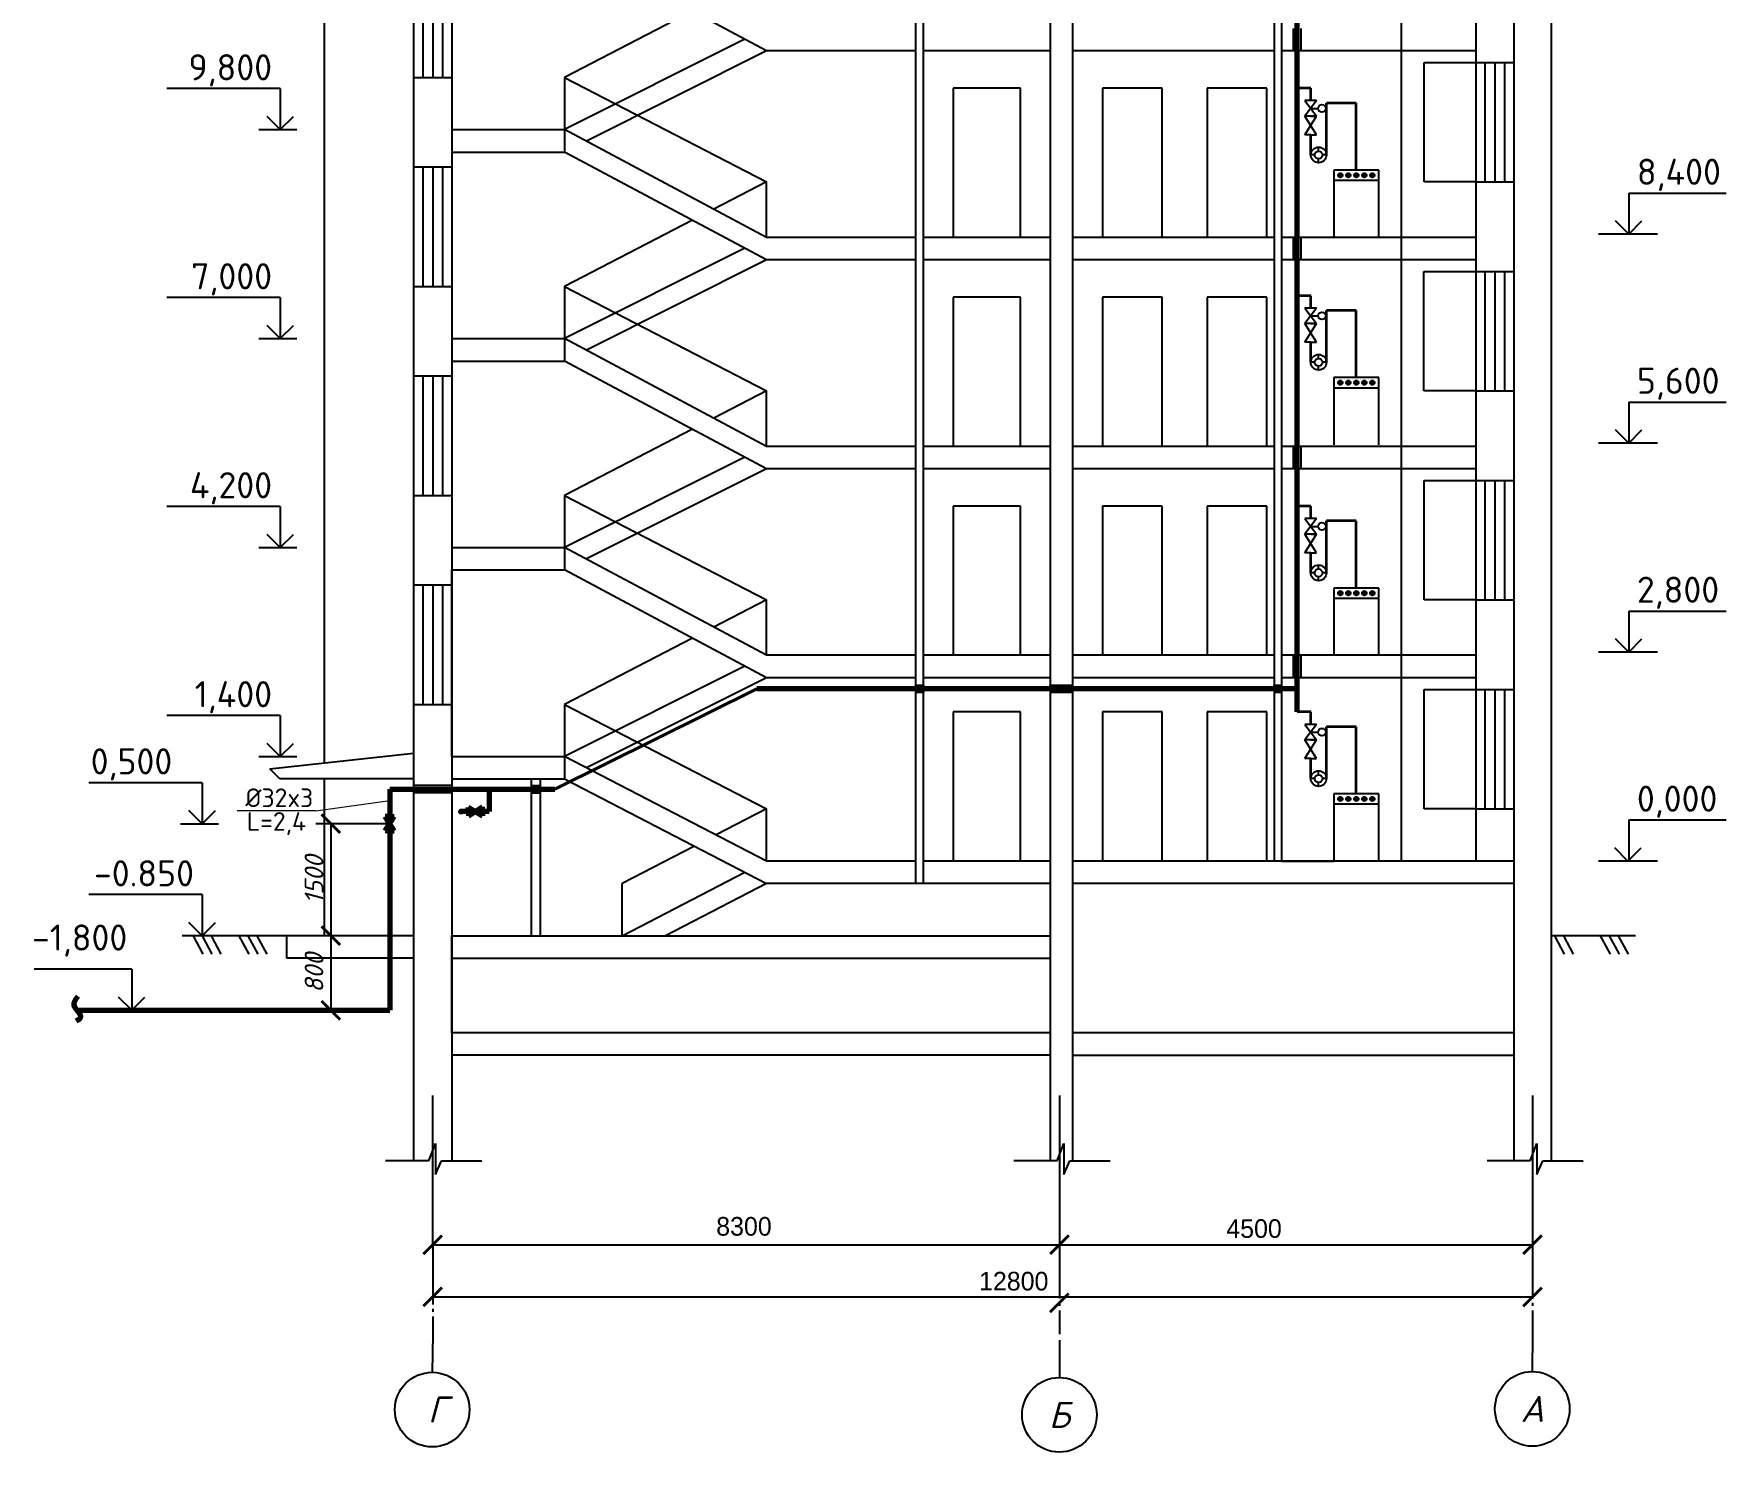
# Model space of a CAD drawing. Header units: millimetres. Extents: x -710977 to 10671, y -929782 to 89628.
# Drawn here: x 1913.6 to 2140.4, y 4417.1 to 4607.2 of the extents above; entities that cross this region are included whole.
import ezdxf
from ezdxf.enums import TextEntityAlignment as Align

# ---------------------------------------------------------------- set-up
doc = ezdxf.new("R2010")
doc.units = ezdxf.units.MM
doc.header["$LTSCALE"] = 0.4
doc.linetypes.add('ГОСТ 2.303 5', pattern=[24, 20, -1.5, 1, -1.5])
for name, color, linetype, lineweight in [('A-WALL', 113, 'Continuous', 9), ('I-WALL', 2, 'Continuous', 9), ('оборудование', 255, 'Continuous', 60), ('среднегодовой', 255, 'Continuous', 25)]:
    doc.layers.add(name, color=color, linetype=linetype, lineweight=lineweight)
for name, color, linetype in [('VPORTS', 7, 'Continuous'), ('аксонометрия', 84, 'Continuous'), ('оси', 255, 'Continuous')]:
    doc.layers.add(name, color=color, linetype=linetype)
doc.styles.add('Zhenka', font='isocpeur.ttf', dxfattribs={"height": 400})
doc.styles.add('ГОСТ 2.304', font='isocpeui.ttf')
doc.styles.add('размерный', font='isocpeui.ttf')
doc.dimstyles.new('размерный', dxfattribs={"dimtxt": 5, "dimasz": 2.5, "dimexe": 2, "dimexo": 0, "dimgap": 1, "dimtad": 1, "dimtxsty": 'размерный', "dimblk": 'ARCHTICK', "dimcen": 2.5, "dimadec": 0, "dimazin": 0, "dimtfac": 1, "dimtmove": 0, "dimatfit": 2, "dimfxl": 1.25, "dimarcsym": 0})

# ---------------------------------------------------------------- blocks, each defined once
blk = doc.blocks.new('_ArchTick')
at = {"color": 0, "linetype": 'ByBlock', "const_width": 0.150000081}
blk.add_lwpolyline([(-0.5000002699998731, -0.5000002699998731), (0.5000002699998731, 0.5000002699998731)], dxfattribs=at)
blk = doc.blocks.new('*D21')
at = {"layer": 'Defpoints', "color": 0, "transparency": 16777216}
for p in [(1961.301145084159, 4486.337535314662), (1953.401815528668, 4476.337535314662), (1961.299952037057, 4476.337535314662)]:
    blk.add_point(p, dxfattribs=at)
at = {"layer": 'среднегодовой', "color": 0, "lineweight": -2, "transparency": 16777216}
for p, q in [((1961.301145084159, 4486.337535314662), (1951.401815528668, 4486.337535314662)), ((1953.401815528668, 4486.337535314662), (1953.401815528668, 4476.337535314662)), ((1961.299952037057, 4476.337535314662), (1951.401815528668, 4476.337535314662))]:
    blk.add_line(p, q, dxfattribs=at)
at = {"layer": 'среднегодовой', "color": 0, "lineweight": -2, "transparency": 16777216, "xscale": 2.5, "yscale": 2.5, "zscale": 2.5}
for p, rotation in [((1953.401815528668, 4486.337535314662), 90), ((1953.401815528668, 4476.337535314662), 270)]:
    blk.add_blockref('_ArchTick', p, dxfattribs=dict(at, rotation=rotation))
at = {"layer": 'среднегодовой', "color": 0, "lineweight": 25, "transparency": 16777216, "insert": (1951.151815528668, 4481.337535314661), "char_height": 2.5, "attachment_point": 5, "rotation": 90, "style": 'размерный'}
blk.add_mtext('800', dxfattribs=at)
blk = doc.blocks.new('*D20')
at = {"layer": 'Defpoints', "color": 0, "transparency": 16777216}
for p in [(1961.29995203706, 4501.337535314662), (1953.401815528902, 4486.337535314662), (1961.299952037058, 4486.337535314662)]:
    blk.add_point(p, dxfattribs=at)
at = {"layer": 'среднегодовой', "color": 0, "lineweight": -2, "transparency": 16777216}
for p, q in [((1961.29995203706, 4501.337535314662), (1951.401815528902, 4501.337535314662)), ((1953.401815528902, 4501.337535314662), (1953.401815528902, 4486.337535314662)), ((1961.299952037058, 4486.337535314662), (1951.401815528902, 4486.337535314662))]:
    blk.add_line(p, q, dxfattribs=at)
at = {"layer": 'среднегодовой', "color": 0, "lineweight": -2, "transparency": 16777216, "xscale": 2.5, "yscale": 2.5, "zscale": 2.5}
for p, rotation in [((1953.401815528902, 4501.337535314662), 90), ((1953.401815528902, 4486.337535314662), 270)]:
    blk.add_blockref('_ArchTick', p, dxfattribs=dict(at, rotation=rotation))
at = {"layer": 'среднегодовой', "color": 0, "lineweight": 25, "transparency": 16777216, "insert": (1951.151815528902, 4493.83753531466), "char_height": 2.5, "attachment_point": 5, "rotation": 90, "style": 'размерный'}
blk.add_mtext('1500', dxfattribs=at)
blk = doc.blocks.new('*U15')
at = {"layer": 'VPORTS', "ltscale": 0.2}
for p, q in [((-0.5, -1.499999999999091), (-0.5, 1.499999999999091)), ((0.5, 1.499999999999091), (0.5, -1.499999999999091))]:
    blk.add_line(p, q, dxfattribs=at)
blk = doc.blocks.new('*U16')
at = {"layer": 'VPORTS', "color": 0, "linetype": 'ByBlock', "lineweight": -2, "transparency": 16777216}
for p in [(1.371604415045036e-14, 224), (1.200153863164406e-14, 196), (1.028703311283777e-14, 168), (8.572527594031473e-15, 140), (6.858022075225178e-15, 112), (5.143516556418883e-15, 84), (3.429011037612589e-15, 56), (1.714505518806294e-15, 28), (0, 0)]:
    blk.add_blockref('*U15', p, dxfattribs=at)

msp = doc.modelspace()

# ---------------------------------------------------------------- hatches: boundary and pattern name
at = {"layer": 'аксонометрия', "lineweight": 25}
for points in [[(2088.955819564377, 4588.228935033227, 1), (2088.355819564385, 4588.228935033227, 1)], [(2090.027756370822, 4588.228935033227, 1), (2089.427756370831, 4588.228935033227, 1)], [(2091.099693177268, 4588.228935033227, 1), (2090.499693177262, 4588.228935033227, 1)], [(2092.171629983714, 4588.228935033227, 1), (2091.571629983708, 4588.228935033227, 1)], [(2093.243566790159, 4588.228935033227, 1), (2092.643566790153, 4588.228935033227, 1)], [(2088.955819564377, 4560.439615862721, 1), (2088.355819564385, 4560.439615862721, 1)], [(2090.027756370822, 4560.439615862721, 1), (2089.427756370831, 4560.439615862721, 1)], [(2091.099693177268, 4560.439615862721, 1), (2090.499693177262, 4560.439615862721, 1)], [(2092.171629983714, 4560.439615862721, 1), (2091.571629983708, 4560.439615862721, 1)], [(2093.243566790159, 4560.439615862721, 1), (2092.643566790153, 4560.439615862721, 1)], [(2088.955819564377, 4532.228935033227, 1), (2088.355819564385, 4532.228935033227, 1)], [(2090.027756370822, 4532.228935033227, 1), (2089.427756370831, 4532.228935033227, 1)], [(2091.099693177268, 4532.228935033227, 1), (2090.499693177262, 4532.228935033227, 1)], [(2092.171629983714, 4532.228935033227, 1), (2091.571629983708, 4532.228935033227, 1)], [(2093.243566790159, 4532.228935033227, 1), (2092.643566790153, 4532.228935033227, 1)], [(2088.955819564377, 4504.663071313305, 1), (2088.355819564385, 4504.663071313305, 1)], [(2090.027756370822, 4504.663071313305, 1), (2089.427756370831, 4504.663071313305, 1)], [(2091.099693177268, 4504.663071313305, 1), (2090.499693177262, 4504.663071313305, 1)], [(2092.171629983714, 4504.663071313305, 1), (2091.571629983708, 4504.663071313305, 1)], [(2093.243566790159, 4504.663071313305, 1), (2092.643566790153, 4504.663071313305, 1)]]:
    msp.add_hatch(color=7, dxfattribs=at).paths.add_polyline_path(points)
at = {"layer": 'оборудование', "lineweight": 60}
h = msp.add_hatch(color=7, dxfattribs=at)
edge = h.paths.add_edge_path()
edge.add_line((1970.852091730083, 4502.577109639011), (1970.481327400782, 4502.819620032491))
edge.add_arc((1970.852091730089, 4502.969732697242), 0.4000000000067269, 179.9999999992835, 202.0417223264453, ccw=False)
edge.add_arc((1970.852091730082, 4502.969732697245), 0.3999999999996362, 89.99999999973949, 179.9999999997395, ccw=False)
edge.add_line((1970.852091730083, 4503.369732697245), (1970.852091730083, 4502.577109639011))
edge = h.paths.add_edge_path()
edge.add_arc((1970.852091730079, 4502.969732697245), 0.3999999999987267, -157.9582776726004, 2.6062707547680475e-10, ccw=False)
edge.add_line((1970.481327400782, 4502.819620032491), (1970.852091730083, 4502.577109639011))
edge.add_line((1970.852091730083, 4502.577109639011), (1971.252091730078, 4502.969732697247))
edge = h.paths.add_edge_path()
edge.add_line((1971.252091730078, 4502.969732697247), (1970.852091730083, 4502.577109639011))
edge.add_line((1970.852091730083, 4502.577109639011), (1970.852091730083, 4503.369732697245))
edge.add_arc((1970.852091730082, 4502.969732697249), 0.3999999999959982, -2.6062707547680475e-10, 89.99999999973949, ccw=False)

# ---------------------------------------------------------------- linework, layer by layer
at = {"color": 7, "lineweight": 25}
for p, q in [((1965.738622172355, 4617.337535314658), (1965.738622172353, 4601.337535314658)), ((1967.049693177248, 4617.337535314658), (1967.049693177246, 4601.337535314658)), ((1968.360764182141, 4617.337535314658), (1968.360764182139, 4601.337535314658)), ((2106.799693177265, 4603.337535314633), (2111.899693177256, 4603.337535314633)), ((2108.038622172375, 4603.337535314633), (2108.038622172375, 4587.337535314633)), ((2109.349693177253, 4603.337535314633), (2109.349693177253, 4587.337535314633)), ((2110.660764182147, 4603.337535314633), (2110.660764182147, 4587.337535314633)), ((1964.499693177243, 4601.337535314659), (1969.599693177249, 4601.337535314658)), ((1946.627199517073, 4599.841125910654), (1931.436671444743, 4599.841125910656)), ((1946.627199517073, 4599.841125910654), (1946.627199517072, 4594.337535314662)), ((1943.744006592988, 4594.337535314662), (1948.831458085191, 4594.337535314662)), ((1964.499693177241, 4589.337535314659), (1969.599693177247, 4589.337535314658)), ((1965.738622172351, 4589.337535314658), (1965.738622172348, 4573.337535314658)), ((1967.049693177244, 4589.337535314658), (1967.049693177241, 4573.337535314658)), ((1968.360764182137, 4589.337535314658), (1968.360764182135, 4573.337535314658)), ((2106.799693177265, 4587.337535314633), (2111.899693177256, 4587.337535314633)), ((2127.305589451368, 4585.841125910621), (2140.357866648615, 4585.841125910621)), ((2127.305589451368, 4585.841125910621), (2127.305589451368, 4580.337535314633)), ((2131.146890463177, 4580.337535314633), (2123.258787379819, 4580.337535314633)), ((2106.799693177265, 4575.337535314633), (2111.899693177256, 4575.337535314633)), ((2108.038622172375, 4575.337535314633), (2108.038622172375, 4559.337535314633)), ((2109.349693177253, 4575.337535314633), (2109.349693177253, 4559.337535314633)), ((2110.660764182147, 4575.337535314633), (2110.660764182147, 4559.337535314633)), ((1946.627199517069, 4571.841125910654), (1931.436671444739, 4571.841125910656)), ((1946.627199517069, 4571.841125910654), (1946.627199517068, 4566.337535314662)), ((1964.499693177238, 4573.337535314659), (1969.599693177244, 4573.337535314658)), ((1943.744006592984, 4566.337535314662), (1948.831458085187, 4566.337535314662)), ((1964.499693177237, 4561.337535314659), (1969.599693177242, 4561.337535314658)), ((1965.738622172346, 4561.337535314658), (1965.738622172344, 4545.337535314658)), ((1967.04969317724, 4561.337535314658), (1967.049693177237, 4545.337535314658)), ((1968.360764182133, 4561.337535314658), (1968.36076418213, 4545.337535314658)), ((2106.799693177265, 4559.337535314633), (2111.899693177256, 4559.337535314633)), ((2127.305589451368, 4557.841125910621), (2140.357866648615, 4557.841125910621)), ((2127.305589451368, 4557.841125910621), (2127.305589451368, 4552.337535314633)), ((2131.146890463177, 4552.337535314633), (2123.258787379819, 4552.337535314633)), ((2106.799693177265, 4547.337535314633), (2111.899693177256, 4547.337535314633)), ((2108.038622172375, 4547.337535314633), (2108.038622172375, 4531.337535314633)), ((2109.349693177253, 4547.337535314633), (2109.349693177253, 4531.337535314633)), ((2110.660764182147, 4547.337535314633), (2110.660764182147, 4531.337535314633)), ((1964.499693177234, 4545.337535314659), (1969.59969317724, 4545.337535314658)), ((1946.627199517065, 4543.841125910654), (1931.436671444735, 4543.841125910656)), ((1946.627199517065, 4543.841125910654), (1946.627199517064, 4538.337535314662)), ((1943.74400659298, 4538.337535314662), (1948.831458085183, 4538.337535314662)), ((1964.499693177233, 4533.337535314659), (1969.599693177238, 4533.337535314658)), ((1965.738622172342, 4533.337535314658), (1965.73862217234, 4517.337535314658)), ((1967.049693177235, 4533.337535314658), (1967.049693177233, 4517.337535314658)), ((1968.360764182129, 4533.337535314658), (1968.360764182126, 4517.337535314658)), ((2106.799693177265, 4531.337535314633), (2111.899693177256, 4531.337535314633)), ((2127.305589451368, 4529.841125910621), (2140.357866648615, 4529.841125910621)), ((2127.305589451368, 4529.841125910621), (2127.305589451368, 4524.337535314633)), ((2131.146890463177, 4524.337535314633), (2123.258787379819, 4524.337535314633)), ((2106.799693177265, 4519.337535314633), (2111.899693177256, 4519.337535314633)), ((2108.038622172375, 4519.337535314633), (2108.038622172375, 4503.337535314633)), ((2109.349693177253, 4519.337535314633), (2109.349693177253, 4503.337535314633)), ((2110.660764182147, 4519.337535314633), (2110.660764182147, 4503.337535314633)), ((1964.49969317723, 4517.337535314659), (1969.599693177236, 4517.337535314658)), ((1946.62719951706, 4515.841125910654), (1931.436671444731, 4515.841125910656)), ((1946.62719951706, 4515.841125910654), (1946.627199517059, 4510.337535314662)), ((1946.62719951706, 4515.841125910654), (1946.627199517059, 4510.337535314662)), ((1943.744006592975, 4510.337535314662), (1948.831458085178, 4510.337535314662)), ((1945.213627827059, 4508.6991633039), (1964.499693177229, 4510.773148355002)), ((1946.575255816303, 4507.337535314662), (1945.213627827059, 4508.6991633039)), ((1936.162534136539, 4506.841125910656), (1920.972006064209, 4506.841125910658)), ((1936.162534136539, 4506.841125910656), (1920.972006064209, 4506.841125910658)), ((1936.162534136539, 4506.841125910656), (1936.162534136538, 4501.337535314664)), ((1936.162534136539, 4506.841125910656), (1936.162534136538, 4501.337535314664)), ((1964.499693177228, 4507.337535314659), (1946.575255816303, 4507.337535314662)), ((2106.799693177265, 4503.337535314633), (2111.899693177256, 4503.337535314633)), ((1933.279341212439, 4501.337535314664), (1938.366792704643, 4501.337535314663)), ((1933.279341212439, 4501.337535314664), (1938.366792704643, 4501.337535314663)), ((2127.305589451368, 4501.841125910621), (2140.357866648615, 4501.841125910621)), ((2127.305589451368, 4501.841125910621), (2127.305589451368, 4496.337535314633)), ((2131.146890463177, 4496.337535314633), (2123.258787379819, 4496.337535314633)), ((1936.162534136522, 4491.841125910656), (1920.972006064193, 4491.841125910658)), ((1936.162534136522, 4491.841125910656), (1936.162534136521, 4486.337535314664)), ((1934.962534136524, 4486.337535314664), (1936.272353668224, 4483.860699457053)), ((1936.162534136521, 4486.337535314664), (1937.472353668221, 4483.860699457053)), ((1937.362534136518, 4486.337535314664), (1938.672353668233, 4483.860699457052)), ((1941.097528285325, 4486.337535314662), (1942.407347817024, 4483.860699457051)), ((1942.297528285322, 4486.337535314662), (1943.607347817036, 4483.860699457051)), ((1943.497528285319, 4486.337535314662), (1944.807347817033, 4483.860699457051)), ((2128.205252999725, 4486.337535314633), (2116.899693177256, 4486.337535314633)), ((2117.362534136555, 4486.337535314633), (2118.672353668255, 4483.860699457022)), ((2118.562534136552, 4486.337535314633), (2119.872353668252, 4483.860699457022)), ((2123.497528285356, 4486.337535314633), (2124.807347817055, 4483.860699457022)), ((2124.697528285353, 4486.337535314633), (2126.007347817067, 4483.860699457022)), ((2125.89752828535, 4486.337535314633), (2127.207347817064, 4483.860699457022)), ((1926.728315391249, 4481.841125910657), (1913.676038194003, 4481.84112591066)), ((1926.728315391249, 4481.841125910657), (1926.728315391249, 4476.337535314665)), ((1966.527776789804, 4456.161859067624), (1967.414248065539, 4458.488819739601)), ((1967.414248065539, 4458.488819739601), (1967.414248065539, 4454.32596712548)), ((2050.719568610975, 4456.161859067623), (2051.60603988671, 4458.488819739599)), ((2051.60603988671, 4458.488819739599), (2051.60603988671, 4454.325967125478)), ((2114.099168535497, 4456.161859067597), (2114.985639811232, 4458.488819739574)), ((2114.985639811232, 4458.488819739574), (2114.985639811232, 4454.325967125453)), ((1966.527776789804, 4456.161859067624), (1960.745862902211, 4456.161859067624)), ((1967.414248065539, 4454.32596712548), (1968.227208129418, 4456.161859067624)), ((1968.227208129418, 4456.161859067624), (1973.638271356216, 4456.161859067624)), ((2050.719568610975, 4456.161859067623), (2044.937654723383, 4456.161859067623)), ((2051.60603988671, 4454.325967125478), (2052.418999950589, 4456.161859067623)), ((2052.418999950589, 4456.161859067623), (2057.830063177387, 4456.161859067623)), ((2114.099168535497, 4456.161859067597), (2108.317254647904, 4456.161859067597)), ((2114.985639811232, 4454.325967125453), (2115.79859987511, 4456.161859067597)), ((2115.79859987511, 4456.161859067597), (2121.209663101909, 4456.161859067597))]:
    msp.add_line(p, q, dxfattribs=at)
at = {"color": 7, "lineweight": 35}
for p, q in [((2084.699693177259, 4599.879664540918), (2082.8907226226, 4599.879664540918)), ((2084.700193177254, 4598.223325273646), (2084.699693177259, 4599.879664540918)), ((2086.799068177264, 4590.953399034568), (2086.799693177265, 4597.903399034569)), ((2090.799693177265, 4597.903399034569), (2086.799693177265, 4597.903399034569)), ((2090.799693177265, 4588.903399034569), (2090.799693177265, 4597.903399034569)), ((2084.699693177259, 4594.901810598325), (2084.699693177259, 4594.903399034569)), ((2084.699693177259, 4594.901810598325), (2084.699693177259, 4594.903399034569)), ((2084.699693177259, 4590.953399034568), (2084.699693177259, 4593.653692923164)), ((2084.699693177259, 4572.090345370413), (2082.8907226226, 4572.090345370413)), ((2084.700193177254, 4570.434006103141), (2084.699693177259, 4572.090345370413)), ((2086.799068177264, 4563.164079864063), (2086.799693177265, 4570.114079864064)), ((2090.799693177265, 4570.114079864064), (2086.799693177265, 4570.114079864064)), ((2090.799693177265, 4561.114079864064), (2090.799693177265, 4570.114079864064)), ((2084.699693177259, 4567.11249142782), (2084.699693177259, 4567.114079864064)), ((2084.699693177259, 4567.11249142782), (2084.699693177259, 4567.114079864064)), ((2084.699693177259, 4563.164079864063), (2084.699693177259, 4565.864373752659)), ((2084.699693177259, 4543.879664540918), (2082.8907226226, 4543.879664540918)), ((2084.700193177254, 4542.223325273646), (2084.699693177259, 4543.879664540918)), ((2086.799068177264, 4534.953399034568), (2086.799693177265, 4541.903399034569)), ((2090.799693177265, 4541.903399034569), (2086.799693177265, 4541.903399034569)), ((2090.799693177265, 4532.903399034569), (2090.799693177265, 4541.903399034569)), ((2084.699693177259, 4538.901810598325), (2084.699693177259, 4538.903399034569)), ((2084.699693177259, 4538.901810598325), (2084.699693177259, 4538.903399034569)), ((2084.699693177259, 4534.953399034568), (2084.699693177259, 4537.653692923164)), ((2084.699693177259, 4516.313800820997), (2082.8907226226, 4516.313800820997)), ((2084.700193177254, 4514.657461553725), (2084.699693177259, 4516.313800820997)), ((2086.799068177264, 4507.387535314647), (2086.799693177265, 4514.337535314648)), ((2090.799693177265, 4514.337535314648), (2086.799693177265, 4514.337535314648)), ((2090.799693177265, 4505.337535314648), (2090.799693177265, 4514.337535314648)), ((2084.699693177259, 4511.335946878404), (2084.699693177259, 4511.337535314648)), ((2084.699693177259, 4511.335946878404), (2084.699693177259, 4511.337535314648)), ((2084.699693177259, 4507.387535314647), (2084.699693177259, 4510.087829203243))]:
    msp.add_line(p, q, dxfattribs=at)
at = {"color": 7, "lineweight": 50}
msp.add_line((2010.500882445631, 4519.403399034582), (1983.400882445641, 4505.981163267208), dxfattribs=at)
at = {"color": 7, "lineweight": 20}
for q in [(1961.29995203706, 4504.439919224236), (1940.868422481023, 4503.065459980069)]:
    msp.add_line((1951.403883175279, 4503.065459980068), q, dxfattribs=at)
at = {"lineweight": 25}
for p, q in [((2051.023189521539, 4464.309061859911), (2051.023189521539, 4443.684061859911)), ((2114.399693177256, 4464.309061859885), (2114.399693177256, 4443.684061859885)), ((1967.049693177226, 4444.934061859911), (2051.023189521539, 4444.934061859911)), ((2051.023189521539, 4444.934061859911), (2114.399693177256, 4444.934061859911)), ((1967.049693177226, 4437.934061859911), (2114.399693177256, 4437.934061859885))]:
    msp.add_line(p, q, dxfattribs=at)
at = {"color": 0, "linetype": 'ByBlock'}
for points, const_width in [([(1965.799693177226, 4443.684061859911), (1968.299693177226, 4446.184061859911)], 0.375), ([(2052.273189521539, 4446.184061859911), (2049.773189521539, 4443.684061859911)], 0.3750000000000001), ([(2049.773189521539, 4443.684061859911), (2052.273189521539, 4446.184061859911)], 0.375), ([(2113.149693177256, 4443.684061859911), (2115.649693177256, 4446.184061859911)], 0.375), ([(1965.799693177226, 4436.684061859911), (1968.299693177226, 4439.184061859911)], 0.375), ([(2049.773189521539, 4435.887066021004), (2052.273189521539, 4438.387066021004)], 0.375), ([(2113.149693177256, 4436.684061859885), (2115.649693177256, 4439.184061859885)], 0.375)]:
    msp.add_lwpolyline(points, dxfattribs=dict(at, const_width=const_width))
at = {"layer": 'A-WALL', "lineweight": 25}
for p, q in [((1952.499693177269, 4773.006732101627), (1952.499693177269, 4509.482692258268)), ((2116.899693177256, 4773.006732101598), (2116.899693177256, 4496.337535314648)), ((2049.799693177265, 4772.90339903458), (2049.799693177265, 4486.33753531465)), ((2052.799693177265, 4772.90339903458), (2052.799693177265, 4486.33753531465)), ((2106.799693177265, 4772.90339903458), (2106.799693177265, 4496.337535314648)), ((1964.499693177268, 4768.337535314659), (1964.499693177221, 4456.161859067624)), ((1969.599693177274, 4768.337535314658), (1969.599693177227, 4456.161859067623)), ((2111.899693177256, 4768.337535314633), (2111.899693177256, 4456.161859067597)), ((2031.799693177265, 4604.90339903458), (2011.799693177241, 4604.903399034582)), ((2049.799693177265, 4604.903399034578), (2032.799693177265, 4604.90339903458)), ((2079.799693177265, 4604.903399034572), (2052.799693177265, 4604.903399034578)), ((2106.799693177265, 4604.90339903457), (2080.799693177265, 4604.903399034572)), ((1969.599693177247, 4594.337535314658), (1984.699693177252, 4594.337535314657)), ((1969.599693177247, 4591.337535314658), (1984.699693177251, 4591.337535314657)), ((2031.799693177265, 4579.903399034578), (2011.799693177239, 4579.903399034582)), ((2049.799693177265, 4579.903399034574), (2032.799693177265, 4579.903399034578)), ((2079.799693177265, 4579.90339903457), (2052.799693177265, 4579.903399034574)), ((2106.799693177265, 4579.903399034565), (2080.799693177265, 4579.903399034571)), ((2031.799693177265, 4576.90339903458), (2011.799693177236, 4576.903399034583)), ((2049.799693177265, 4576.903399034577), (2032.799693177265, 4576.90339903458)), ((2079.799693177265, 4576.903399034572), (2052.799693177265, 4576.903399034576)), ((2106.799693177265, 4576.903399034569), (2080.799693177265, 4576.903399034572)), ((1969.599693177243, 4566.337535314658), (1984.699693177247, 4566.337535314657)), ((1969.599693177243, 4563.337535314658), (1984.699693177248, 4563.337535314657)), ((2031.799693177265, 4551.90339903458), (2011.799693177233, 4551.903399034582)), ((2049.799693177265, 4551.903399034576), (2032.799693177265, 4551.90339903458)), ((2079.799693177265, 4551.903399034572), (2052.799693177265, 4551.903399034576)), ((2106.799693177265, 4551.903399034568), (2080.799693177265, 4551.903399034572)), ((2031.799693177265, 4548.903399034581), (2011.799693177231, 4548.903399034582)), ((2049.799693177265, 4548.903399034578), (2032.799693177265, 4548.90339903458)), ((2079.799693177265, 4548.903399034574), (2052.799693177265, 4548.903399034578)), ((2106.799693177265, 4548.903399034572), (2080.799693177265, 4548.903399034575)), ((1969.599693177239, 4538.337535314658), (1984.699693177244, 4538.337535314657)), ((1969.599693177239, 4535.337535314658), (1984.699693177243, 4535.337535314657)), ((1969.599693177235, 4510.337535314658), (1969.599693177239, 4535.337535314658)), ((2031.799693177265, 4523.903399034578), (2011.799693177231, 4523.903399034582)), ((2049.799693177265, 4523.903399034576), (2032.799693177265, 4523.903399034578)), ((2079.799693177265, 4523.903399034571), (2052.799693177265, 4523.903399034574)), ((2106.799693177265, 4523.903399034565), (2080.799693177265, 4523.90339903457)), ((2011.799693177228, 4520.903399034583), (1987.648993109428, 4508.81391173345)), ((2031.799693177265, 4520.90339903458), (2011.799693177228, 4520.903399034583)), ((2049.799693177265, 4520.903399034576), (2032.799693177265, 4520.90339903458)), ((2079.799693177265, 4520.903399034572), (2052.799693177265, 4520.903399034576)), ((2106.799693177265, 4520.903399034567), (2080.799693177265, 4520.903399034572)), ((1969.599693177235, 4510.337535314658), (1984.699693177241, 4510.337535314657)), ((1969.599693177234, 4507.337535314658), (1984.699693177239, 4507.337535314657)), ((2031.799693177265, 4496.33753531465), (2011.799693177227, 4496.337535314653)), ((2049.799693177265, 4496.337535314648), (2032.799693177265, 4496.337535314649)), ((2080.799693177265, 4496.337535314648), (2052.799693177265, 4496.337535314648)), ((2096.799693177265, 4496.337535314648), (2080.799693177265, 4496.337535314648)), ((2080.799693177265, 4496.337535314648), (2087.799693177265, 4496.337535314648)), ((2111.899693177256, 4496.337535314648), (2096.799693177265, 4496.337535314648)), ((2116.899693177256, 4496.337535314648), (2116.899693177256, 4456.190267439585)), ((2049.799693177265, 4493.33753531465), (2011.799693177226, 4493.337535314652)), ((2080.799693177265, 4493.337535314649), (2052.799693177265, 4493.337535314648)), ((2111.899693177256, 4493.337535314648), (2080.799693177265, 4493.337535314649)), ((1964.499693177225, 4486.337535314659), (1933.499693177225, 4486.337535314664)), ((1947.499693177225, 4483.337535314662), (1947.499693177225, 4486.337535314662)), ((1969.599693177231, 4483.337535314658), (1969.599693177231, 4486.337535314658)), ((1969.599693177231, 4486.337535314658), (2049.799693177265, 4486.337535314646)), ((2049.799693177265, 4486.337535314646), (2049.799693177265, 4456.161859067623)), ((2052.799693177265, 4486.33753531465), (2052.799693177265, 4456.161859067623)), ((1964.499693177225, 4483.337535314659), (1947.499693177225, 4483.337535314662)), ((1969.599693177229, 4473.337535314658), (1969.599693177231, 4483.337535314658)), ((1969.599693177231, 4483.337535314658), (2049.799693177265, 4483.337535314646)), ((2049.799693177265, 4473.337535314646), (1969.599693177229, 4473.337535314658)), ((2111.899693177256, 4473.337535314636), (2052.799693177265, 4473.337535314646)), ((2049.799693177265, 4470.337535314646), (1969.599693177229, 4470.337535314658)), ((2052.799693177265, 4470.337535314646), (2111.899693177256, 4470.337535314646))]:
    msp.add_line(p, q, dxfattribs=at)
at = {"layer": 'I-WALL', "lineweight": 25}
for p, q in [((2031.799693177265, 4493.337535314649), (2031.799693177265, 4772.90339903458)), ((2032.799693177265, 4493.337535314649), (2032.799693177265, 4772.90339903458)), ((2079.799693177265, 4772.90339903458), (2079.799693177265, 4496.337535314648)), ((2080.799693177265, 4772.90339903458), (2080.799693177265, 4496.337535314648)), ((1980.251372448327, 4507.337535314657), (1980.251372448324, 4486.337535314657)), ((1981.451372448339, 4507.337535314657), (1981.451372448336, 4486.337535314657))]:
    msp.add_line(p, q, dxfattribs=at)
at = {"layer": 'VPORTS', "ltscale": 0.2}
for p, q in [((2096.799693177265, 4772.90339903458), (2096.799693177265, 4496.337535314648)), ((2099.899693177256, 4587.337535314633), (2099.899693177256, 4603.337535314633)), ((2099.899693177256, 4603.337535314633), (2106.799693177265, 4603.337535314633)), ((2045.799693177265, 4599.90339903458), (2036.799693177265, 4599.90339903458)), ((2036.799693177265, 4599.90339903458), (2036.799693177265, 4579.903399034581)), ((2045.799693177265, 4579.90339903458), (2045.799693177265, 4599.90339903458)), ((2064.799693177265, 4599.903399034578), (2056.799693177265, 4599.903399034578)), ((2056.799693177265, 4599.903399034578), (2056.799693177265, 4579.903399034579)), ((2064.799693177265, 4579.903399034578), (2064.799693177265, 4599.903399034578)), ((2078.799693177265, 4599.903399034578), (2070.799693177265, 4599.903399034578)), ((2070.799693177265, 4599.903399034578), (2070.799693177265, 4579.903399034578)), ((2078.799693177265, 4579.903399034578), (2078.799693177265, 4599.903399034578)), ((1946.627199517072, 4594.337535314662), (1944.859432564106, 4596.105302267629)), ((1946.627199517072, 4594.337535314662), (1948.394966470038, 4596.105302267628)), ((2106.799693177265, 4587.337535314633), (2099.899693177256, 4587.337535314633)), ((2127.305589451368, 4580.337535314633), (2125.537822498402, 4582.105302267599)), ((2127.305589451368, 4580.337535314633), (2129.073356404335, 4582.105302267599)), ((2099.844001772587, 4559.337535314633), (2099.844001772587, 4575.337535314633)), ((2099.844001772587, 4575.337535314633), (2106.744001772596, 4575.337535314633)), ((2045.799693177265, 4571.90339903458), (2036.799693177265, 4571.90339903458)), ((2036.799693177265, 4571.90339903458), (2036.799693177265, 4551.903399034581)), ((2045.799693177265, 4551.90339903458), (2045.799693177265, 4571.90339903458)), ((2064.799693177265, 4571.903399034578), (2056.799693177265, 4571.903399034578)), ((2056.799693177265, 4571.903399034578), (2056.799693177265, 4551.903399034579)), ((2064.799693177265, 4551.903399034578), (2064.799693177265, 4571.903399034578)), ((2078.799693177265, 4571.903399034578), (2070.799693177265, 4571.903399034578)), ((2070.799693177265, 4571.903399034578), (2070.799693177265, 4551.903399034578)), ((2078.799693177265, 4551.903399034578), (2078.799693177265, 4571.903399034578)), ((1946.627199517068, 4566.337535314662), (1944.859432564102, 4568.105302267629)), ((1946.627199517068, 4566.337535314662), (1948.394966470034, 4568.105302267628)), ((2106.744001772596, 4559.337535314633), (2099.844001772587, 4559.337535314633)), ((2127.305589451368, 4552.337535314633), (2125.537822498402, 4554.105302267599)), ((2127.305589451368, 4552.337535314633), (2129.073356404335, 4554.105302267599)), ((2099.899693177256, 4531.337535314633), (2099.899693177256, 4547.337535314633)), ((2099.899693177256, 4547.337535314633), (2106.799693177265, 4547.337535314633)), ((2045.799693177265, 4543.90339903458), (2036.799693177265, 4543.90339903458)), ((2036.799693177265, 4543.90339903458), (2036.799693177265, 4523.903399034581)), ((2045.799693177265, 4523.90339903458), (2045.799693177265, 4543.90339903458)), ((2064.799693177265, 4543.903399034578), (2056.799693177265, 4543.903399034578)), ((2056.799693177265, 4543.903399034578), (2056.799693177265, 4523.903399034579)), ((2064.799693177265, 4523.903399034578), (2064.799693177265, 4543.903399034578)), ((2078.799693177265, 4543.903399034578), (2070.799693177265, 4543.903399034578)), ((2070.799693177265, 4543.903399034578), (2070.799693177265, 4523.903399034578)), ((2078.799693177265, 4523.903399034578), (2078.799693177265, 4543.903399034578)), ((1946.627199517064, 4538.337535314662), (1944.859432564097, 4540.105302267629)), ((1946.627199517064, 4538.337535314662), (1948.39496647003, 4540.105302267628)), ((2106.799693177265, 4531.337535314633), (2099.899693177256, 4531.337535314633)), ((2127.305589451368, 4524.337535314633), (2125.537822498402, 4526.105302267599)), ((2127.305589451368, 4524.337535314633), (2129.073356404335, 4526.105302267599)), ((2082.8907226226, 4523.903399034569), (2083.3907226226, 4523.903399034569)), ((2031.799693177265, 4519.40339903458), (2031.799693177265, 4519.90339903458)), ((2031.799693177265, 4519.90339903458), (2032.799693177265, 4519.90339903458)), ((2032.799693177265, 4519.90339903458), (2032.799693177265, 4518.90339903458)), ((2049.799693177265, 4519.403399034576), (2049.799693177265, 4519.903399034576)), ((2049.799693177265, 4519.903399034576), (2052.799693177265, 4519.903399034576)), ((2052.799693177265, 4519.903399034576), (2052.799693177265, 4518.903399034576)), ((2079.799693177265, 4519.403399034572), (2079.799693177265, 4519.903399034572)), ((2079.799693177265, 4519.903399034572), (2080.799693177265, 4519.903399034572)), ((2080.799693177265, 4519.903399034572), (2080.799693177265, 4518.903399034572)), ((2083.3907226226, 4520.903399034571), (2082.3907226226, 4520.903399034571)), ((2099.899693177256, 4503.337535314633), (2099.899693177256, 4519.337535314633)), ((2099.899693177256, 4519.337535314633), (2106.799693177265, 4519.337535314633)), ((2032.799693177265, 4518.90339903458), (2031.799693177265, 4518.90339903458)), ((2052.799693177265, 4518.903399034576), (2049.799693177265, 4518.903399034576)), ((2080.799693177265, 4518.903399034572), (2079.799693177265, 4518.903399034572)), ((2045.799693177265, 4516.337535314648), (2036.799693177265, 4516.337535314648)), ((2036.799693177265, 4516.337535314648), (2036.799693177265, 4496.337535314649)), ((2045.799693177265, 4496.337535314648), (2045.799693177265, 4516.337535314648)), ((2064.799693177265, 4516.337535314648), (2056.799693177265, 4516.337535314648)), ((2056.799693177265, 4516.337535314648), (2056.799693177265, 4496.337535314649)), ((2064.799693177265, 4496.337535314648), (2064.799693177265, 4516.337535314648)), ((2078.799693177265, 4516.337535314648), (2070.799693177265, 4516.337535314648)), ((2070.799693177265, 4516.337535314648), (2070.799693177265, 4496.337535314648)), ((2078.799693177265, 4496.337535314648), (2078.799693177265, 4516.337535314648)), ((1946.627199517059, 4510.337535314662), (1944.859432564093, 4512.105302267629)), ((1946.627199517059, 4510.337535314662), (1948.394966470026, 4512.105302267628)), ((1952.499693177269, 4507.33753531466), (1952.499693177269, 4486.33753531466)), ((2106.799693177265, 4503.337535314633), (2099.899693177256, 4503.337535314633)), ((1936.162534136538, 4501.337535314664), (1934.394767183572, 4503.10530226763)), ((1936.162534136538, 4501.337535314664), (1937.930301089504, 4503.10530226763)), ((2127.202838921498, 4496.337535314633), (2125.435071968532, 4498.105302267599)), ((2127.202838921498, 4496.337535314633), (2128.970605874465, 4498.105302267599)), ((1936.162534136521, 4486.337535314664), (1934.394767183555, 4488.10530226763)), ((1936.162534136521, 4486.337535314664), (1937.930301089488, 4488.10530226763)), ((1926.728315391249, 4476.337535314666), (1924.960548438282, 4478.105302267631)), ((1926.728315391249, 4476.337535314666), (1928.496082344215, 4478.105302267631))]:
    msp.add_line(p, q, dxfattribs=at)
at = {"layer": 'VPORTS'}
msp.add_line((1987.44255032008, 4486.337535314656), (1987.47255032008, 4486.337535314656), dxfattribs=at)
at = {"layer": 'аксонометрия', "color": 7, "lineweight": 70}
for p, q in [((2082.8907226226, 4516.313800820997), (2082.8907226226, 4767.879664540927)), ((2082.8907226226, 4516.313800820997), (2082.8907226226, 4739.879664540927)), ((2082.8907226226, 4519.403399034572), (2010.500882445631, 4519.403399034582)), ((1961.29995203706, 4505.981163267212), (1961.29995203706, 4502.292957219573)), ((1961.29995203706, 4505.981163267212), (1969.599693177234, 4505.98116326721)), ((1969.599693177234, 4505.98116326721), (1983.400882445641, 4505.981163267208)), ((1969.599693177234, 4505.98116326721), (1974.599693177234, 4505.981163267209)), ((1974.599693177234, 4505.981163267209), (1974.599693177234, 4502.981163267209)), ((1971.828737439187, 4502.977984200246), (1971.826931491704, 4503.57946461617)), ((1971.826931491704, 4503.57946461617), (1973.741369970333, 4502.382241049201)), ((1971.830543386671, 4502.376503784332), (1973.737758075366, 4503.585201881039)), ((1973.739564022849, 4502.983721465116), (1973.737758075366, 4503.585201881039)), ((1961.297083404637, 4502.292948606491), (1960.695602988714, 4502.291142659009)), ((1961.904301085421, 4500.383927970313), (1960.695602988714, 4502.291142659009)), ((1960.701340253583, 4500.380316075347), (1961.898563820552, 4502.294754553976)), ((1961.297083404637, 4502.292948606491), (1961.898563820552, 4502.294754553976)), ((1971.828727894025, 4502.981163267209), (1970.943696378059, 4502.981163267209)), ((1971.828737439187, 4502.977984200246), (1971.830543386671, 4502.376503784332)), ((1972.784640568212, 4502.981163267209), (1972.783654325991, 4502.981163267209)), ((1973.739564022849, 4502.983721465116), (1973.741369970333, 4502.382241049201)), ((1974.599693177234, 4502.981163267209), (1973.739571703849, 4502.981163267209)), ((1961.302820669506, 4500.382122022829), (1960.701340253583, 4500.380316075347)), ((1961.302820669506, 4500.382122022829), (1961.299952037056, 4476.33753531466)), ((1961.302820669506, 4500.382122022829), (1961.904301085421, 4500.383927970313)), ((1919.368117577766, 4476.337535314666), (1961.299952037056, 4476.33753531466))]:
    msp.add_line(p, q, dxfattribs=at)
at = {"layer": 'аксонометрия', "color": 7, "lineweight": 25}
for p, q in [((2084.700193177254, 4598.223325273646), (2083.913940723549, 4598.223325273646)), ((2085.486445630973, 4598.223325273646), (2083.913940723549, 4596.15151670973)), ((2083.913940723549, 4598.223325273646), (2085.486445630973, 4596.15151670973)), ((2084.700193177254, 4596.15151670973), (2083.913940723549, 4596.15151670973)), ((2085.486445630973, 4593.653692923164), (2083.913940723549, 4596.15151670973)), ((2083.913940723549, 4593.653692923164), (2085.486445630973, 4596.15151670973)), ((2084.700193177254, 4596.15151670973), (2083.913940723549, 4596.15151670973)), ((2085.486445630973, 4598.223325273646), (2084.700193177254, 4598.223325273646)), ((2084.700193177261, 4597.187420991688), (2085.700193177261, 4597.187420991688)), ((2084.700193177254, 4596.15151670973), (2085.486445630973, 4596.15151670973)), ((2085.486445630973, 4596.15151670973), (2084.700193177254, 4596.15151670973)), ((2084.700193177254, 4593.653692923164), (2083.913940723549, 4593.653692923164)), ((2084.700193177254, 4593.653692923164), (2085.486445630973, 4593.653692923164)), ((2085.749068177262, 4591.474603229331), (2085.749068177262, 4592.003399034567)), ((2085.227863982494, 4590.953399034568), (2084.699068177259, 4590.953399034568)), ((2085.749068177262, 4589.903399034569), (2085.749068177262, 4590.432194839805)), ((2086.799068177264, 4590.953399034568), (2086.270272372029, 4590.953399034568)), ((2093.799693177265, 4588.903399034569), (2087.799693177265, 4588.903399034569)), ((2087.799693177265, 4588.903399034569), (2087.799693177265, 4579.903399034569)), ((2093.799693177265, 4587.511155573824), (2087.799693177265, 4587.511155573824)), ((2093.799693177265, 4579.903399034569), (2093.799693177265, 4588.903399034569)), ((2084.700193177254, 4570.434006103141), (2083.913940723549, 4570.434006103141)), ((2085.486445630973, 4570.434006103141), (2083.913940723549, 4568.362197539224)), ((2083.913940723549, 4570.434006103141), (2085.486445630973, 4568.362197539224)), ((2085.486445630973, 4570.434006103141), (2084.700193177254, 4570.434006103141)), ((2084.700193177261, 4569.398101821183), (2085.700193177261, 4569.398101821183)), ((2084.700193177254, 4568.362197539224), (2083.913940723549, 4568.362197539224)), ((2085.486445630973, 4565.864373752659), (2083.913940723549, 4568.362197539224)), ((2083.913940723549, 4565.864373752659), (2085.486445630973, 4568.362197539224)), ((2084.700193177254, 4568.362197539224), (2083.913940723549, 4568.362197539224)), ((2084.700193177254, 4568.362197539224), (2085.486445630973, 4568.362197539224)), ((2085.486445630973, 4568.362197539224), (2084.700193177254, 4568.362197539224)), ((2084.700193177254, 4565.864373752659), (2083.913940723549, 4565.864373752659)), ((2084.700193177254, 4565.864373752659), (2085.486445630973, 4565.864373752659)), ((2085.227863982494, 4563.164079864063), (2084.699068177259, 4563.164079864063)), ((2085.749068177262, 4563.685284058826), (2085.749068177262, 4564.214079864062)), ((2085.749068177262, 4562.114079864064), (2085.749068177262, 4562.642875669299)), ((2086.799068177264, 4563.164079864063), (2086.270272372029, 4563.164079864063)), ((2093.799693177265, 4561.114079864064), (2087.799693177265, 4561.114079864064)), ((2087.799693177265, 4561.114079864064), (2087.799693177265, 4552.114079864064)), ((2093.799693177265, 4552.114079864064), (2093.799693177265, 4561.114079864064)), ((2093.799693177265, 4559.721836403319), (2087.799693177265, 4559.721836403319)), ((2084.700193177254, 4542.223325273646), (2083.913940723549, 4542.223325273646)), ((2085.486445630973, 4542.223325273646), (2083.913940723549, 4540.15151670973)), ((2083.913940723549, 4542.223325273646), (2085.486445630973, 4540.15151670973)), ((2085.486445630973, 4542.223325273646), (2084.700193177254, 4542.223325273646)), ((2084.700193177254, 4540.15151670973), (2083.913940723549, 4540.15151670973)), ((2085.486445630973, 4537.653692923164), (2083.913940723549, 4540.15151670973)), ((2083.913940723549, 4537.653692923164), (2085.486445630973, 4540.15151670973)), ((2084.700193177254, 4540.15151670973), (2083.913940723549, 4540.15151670973)), ((2084.700193177261, 4541.187420991688), (2085.700193177261, 4541.187420991688)), ((2084.700193177254, 4540.15151670973), (2085.486445630973, 4540.15151670973)), ((2085.486445630973, 4540.15151670973), (2084.700193177254, 4540.15151670973)), ((2084.700193177254, 4537.653692923164), (2083.913940723549, 4537.653692923164)), ((2084.700193177254, 4537.653692923164), (2085.486445630973, 4537.653692923164)), ((2085.227863982494, 4534.953399034568), (2084.699068177259, 4534.953399034568)), ((2085.749068177262, 4535.474603229331), (2085.749068177262, 4536.003399034567)), ((2086.799068177264, 4534.953399034568), (2086.270272372029, 4534.953399034568)), ((2085.749068177262, 4533.903399034569), (2085.749068177262, 4534.432194839805)), ((2093.799693177265, 4532.903399034569), (2087.799693177265, 4532.903399034569)), ((2087.799693177265, 4532.903399034569), (2087.799693177265, 4523.903399034569)), ((2093.799693177265, 4523.903399034569), (2093.799693177265, 4532.903399034569)), ((2093.799693177265, 4531.511155573824), (2087.799693177265, 4531.511155573824)), ((2084.700193177254, 4514.657461553725), (2083.913940723549, 4514.657461553725)), ((2085.486445630973, 4514.657461553725), (2083.913940723549, 4512.585652989808)), ((2083.913940723549, 4514.657461553725), (2085.486445630973, 4512.585652989808)), ((2085.486445630973, 4514.657461553725), (2084.700193177254, 4514.657461553725)), ((2084.700193177254, 4512.585652989808), (2083.913940723549, 4512.585652989808)), ((2085.486445630973, 4510.087829203243), (2083.913940723549, 4512.585652989808)), ((2083.913940723549, 4510.087829203243), (2085.486445630973, 4512.585652989808)), ((2084.700193177254, 4512.585652989808), (2083.913940723549, 4512.585652989808)), ((2084.700193177261, 4513.621557271767), (2085.700193177261, 4513.621557271767)), ((2084.700193177254, 4512.585652989808), (2085.486445630973, 4512.585652989808)), ((2085.486445630973, 4512.585652989808), (2084.700193177254, 4512.585652989808)), ((2084.700193177254, 4510.087829203243), (2083.913940723549, 4510.087829203243)), ((2084.700193177254, 4510.087829203243), (2085.486445630973, 4510.087829203243)), ((2085.749068177262, 4507.90873950941), (2085.749068177262, 4508.437535314646)), ((1964.499693177228, 4506.525198309958), (1969.599693177234, 4506.525198309957)), ((1964.499693177228, 4505.525198309958), (1969.599693177234, 4505.525198309957)), ((1980.251372448327, 4506.481163267208), (1981.451372448339, 4506.481163267208)), ((1980.251372448327, 4505.481163267208), (1981.451372448339, 4505.481163267208)), ((2085.227863982494, 4507.387535314647), (2084.699068177259, 4507.387535314647)), ((2085.749068177262, 4506.337535314648), (2085.749068177262, 4506.866331119883)), ((2086.799068177264, 4507.387535314647), (2086.270272372029, 4507.387535314647)), ((2093.799693177265, 4505.337535314648), (2087.799693177265, 4505.337535314648)), ((2087.799693177265, 4505.337535314648), (2087.799693177265, 4496.337535314648)), ((2093.799693177265, 4503.945291853903), (2087.799693177265, 4503.945291853903)), ((2093.799693177265, 4496.337535314648), (2093.799693177265, 4505.337535314648))]:
    msp.add_line(p, q, dxfattribs=at)
for centre, radius in [((2086.200193177261, 4597.187420991688), 0.5), ((2085.749068177262, 4590.953399034568), 1.05), ((2085.749068177262, 4590.953399034568), 0.521204194761929), ((2088.655819564388, 4588.228935033227), 0.3), ((2089.727756370819, 4588.228935033227), 0.3), ((2090.799693177265, 4588.228935033227), 0.3), ((2091.871629983711, 4588.228935033227), 0.3), ((2092.943566790156, 4588.228935033227), 0.3), ((2086.200193177261, 4569.398101821183), 0.5), ((2085.749068177262, 4563.164079864063), 1.05), ((2085.749068177262, 4563.164079864063), 0.521204194761929), ((2088.655819564388, 4560.439615862721), 0.3), ((2089.727756370819, 4560.439615862721), 0.3), ((2090.799693177265, 4560.439615862721), 0.3), ((2091.871629983711, 4560.439615862721), 0.3), ((2092.943566790156, 4560.439615862721), 0.3), ((2086.200193177261, 4541.187420991688), 0.5), ((2085.749068177262, 4534.953399034568), 1.05), ((2085.749068177262, 4534.953399034568), 0.521204194761929), ((2088.655819564388, 4532.228935033227), 0.3), ((2089.727756370819, 4532.228935033227), 0.3), ((2090.799693177265, 4532.228935033227), 0.3), ((2091.871629983711, 4532.228935033227), 0.3), ((2092.943566790156, 4532.228935033227), 0.3), ((2086.200193177261, 4513.621557271767), 0.5), ((2085.749068177262, 4507.387535314647), 1.05), ((2085.749068177262, 4507.387535314647), 0.521204194761929), ((2088.655819564388, 4504.663071313305), 0.3), ((2089.727756370819, 4504.663071313305), 0.3), ((2090.799693177265, 4504.663071313305), 0.3), ((2091.871629983711, 4504.663071313305), 0.3), ((2092.943566790156, 4504.663071313305), 0.3)]:
    msp.add_circle(centre, radius, dxfattribs=at)
at = {"layer": 'аксонометрия', "color": 7, "lineweight": 70}
msp.add_spline([(1919.506916109624, 4478.178255412615), (1918.980486244711, 4477.303261643825), (1919.368117577766, 4476.337535314666), (1919.867752676151, 4475.453155223389), (1919.289381655928, 4474.874784203155)], degree=3, dxfattribs=at)
at = {"layer": 'оси'}
for p, q in [((2011.79969317724, 4604.903399034583), (1984.699693177255, 4619.337535314657)), ((2001.855128995494, 4610.200122084227), (1984.699693177252, 4601.337535314657)), ((2008.89612174867, 4606.449913636019), (1984.699693177251, 4594.337535314657)), ((2011.79969317724, 4604.903399034583), (1987.648993109441, 4592.81391173345)), ((1984.699693177252, 4601.337535314657), (2011.799693177241, 4587.337535314653)), ((1984.699693177252, 4601.337535314657), (1984.69969317725, 4591.337535314657)), ((2011.799693177237, 4579.903399034583), (1984.699693177251, 4594.337535314657)), ((2011.799693177236, 4576.903399034583), (1984.69969317725, 4591.337535314657)), ((2011.799693177241, 4587.337535314653), (2004.714368298531, 4583.677219879155)), ((2011.79969317724, 4579.903399034583), (2011.799693177241, 4587.337535314653)), ((2001.85512899549, 4582.200122084227), (1984.699693177247, 4573.337535314657)), ((2008.896121748666, 4578.449913636019), (1984.699693177246, 4566.337535314657)), ((2011.799693177236, 4576.903399034583), (1987.648993109437, 4564.81391173345)), ((1984.699693177247, 4573.337535314657), (2011.799693177237, 4559.337535314653)), ((1984.699693177247, 4573.337535314657), (1984.699693177246, 4563.337535314657)), ((2011.799693177232, 4551.903399034583), (1984.699693177246, 4566.337535314657)), ((2011.799693177232, 4548.903399034583), (1984.699693177246, 4563.337535314657)), ((2011.799693177237, 4559.337535314653), (2004.714368298526, 4555.677219879155)), ((2011.799693177236, 4551.903399034582), (2011.799693177237, 4559.337535314653)), ((2001.855128995486, 4554.200122084227), (1984.699693177243, 4545.337535314657)), ((2008.896121748662, 4550.449913636019), (1984.699693177242, 4538.337535314657)), ((2011.799693177232, 4548.903399034583), (1987.648993109432, 4536.81391173345)), ((1984.699693177243, 4545.337535314657), (2011.799693177232, 4531.337535314653)), ((1984.699693177243, 4545.337535314657), (1984.699693177242, 4535.337535314657)), ((2011.799693177228, 4523.903399034583), (1984.699693177242, 4538.337535314657)), ((2011.799693177228, 4520.903399034583), (1984.699693177242, 4535.337535314657)), ((2011.799693177232, 4531.337535314653), (2004.714368298522, 4527.677219879155)), ((2011.799693177232, 4530.903399034583), (2011.799693177232, 4531.337535314653)), ((2011.799693177231, 4523.903399034583), (2011.799693177232, 4530.903399034583)), ((2001.855128995482, 4526.200122084227), (1984.699693177239, 4517.337535314657)), ((2008.896121748658, 4522.449913636019), (1984.699693177238, 4510.337535314657)), ((1984.699693177239, 4517.337535314657), (2011.799693177228, 4503.337535314653)), ((1984.699693177239, 4517.337535314657), (1984.699693177237, 4507.337535314657)), ((2011.799693177227, 4496.337535314653), (1984.699693177238, 4510.337535314657)), ((1984.699693177237, 4507.337535314657), (2011.799693177227, 4493.337535314653)), ((2011.799693177228, 4503.337535314653), (2005.024693177234, 4499.837535314654)), ((2011.799693177227, 4496.337535314653), (2011.799693177228, 4503.337535314653)), ((2002.121121748662, 4498.337535314655), (1992.442550320082, 4493.337535314656)), ((1992.44255032008, 4486.337535314656), (2008.896121748656, 4494.837535314653)), ((1992.44255032008, 4486.337535314656), (1992.442550320082, 4493.337535314656)), ((2011.799693177227, 4493.337535314653), (1998.249693177237, 4486.337535314655)), ((1967.049693177226, 4444.934061859911), (1967.049693177226, 4464.934061859911))]:
    msp.add_line(p, q, dxfattribs=at)
at = {"layer": 'оси', "linetype": 'ГОСТ 2.303 5', "lineweight": 25}
for p, q in [((2051.023189521539, 4464.934061859911), (2051.023189521539, 4432.934061859911)), ((2114.399693177256, 4464.934061859885), (2114.399693177256, 4432.934061859885)), ((1967.049693177226, 4444.934061859911), (1967.049693177226, 4432.934061859911)), ((1967.049693177226, 4432.934061859911), (1966.984924697513, 4427.832664019444)), ((2114.399693177256, 4432.934061859885), (2114.383858399354, 4427.934061859885)), ((2051.023189521539, 4432.137066021004), (2051.023189521539, 4427.137066021004))]:
    msp.add_line(p, q, dxfattribs=at)
at = {"layer": 'оси', "linetype": 'Continuous', "lineweight": 25}
for centre in [(1966.984924697513, 4422.832664019444), (2051.023189521539, 4422.137066021004), (2114.383858399354, 4422.934061859885)]:
    msp.add_circle(centre, 5, dxfattribs=at)

# ---------------------------------------------------------------- block references
at = {"layer": 'VPORTS'}
msp.add_blockref('*U16', (2082.8907226226, 4522.403399034571), dxfattribs=at)

# ---------------------------------------------------------------- texts
for s, p in [('8300', (2005.040086008803, 4446.14581146301)), ('4500', (2073.383774150922, 4445.846088159304)), ('12800', (2040.255191067458, 4438.797402198102))]:
    msp.add_text(s, height=2.5).set_placement(p)
at = {"color": 7, "lineweight": 25, "char_height": 3.5, "width": 13.14348806528607, "style": 'Zhenka'}
for s, insert, attachment_point in [('9,800', (1945.535914807353, 4604.44727772176), 3), ('8,400', (2128.396874161089, 4590.447277721731), 1), ('7,000', (1945.535914807348, 4576.44727772176), 3), ('5,600', (2128.396874161089, 4562.447277721731), 1), ('4,200', (1945.535914807344, 4548.44727772176), 3), ('2,800', (2128.396874161089, 4534.447277721731), 1), ('1,400', (1945.53591480734, 4520.44727772176), 3), ('0,500', (1932.161347739853, 4511.447277721762), 3), ('0,500', (1932.161347739853, 4511.447277721762), 3), ('0,000', (2128.396874161089, 4506.447277721731), 1), ('-0.850', (1935.071249426802, 4496.447277721762), 3), ('-1,800', (1926.131738096962, 4483.525124613842), 9)]:
    msp.add_mtext(s, dxfattribs=dict(at, insert=insert, attachment_point=attachment_point))
at = {"color": 7, "lineweight": 20, "char_height": 2.5, "width": 14.94503676346183, "attachment_point": 3, "style": 'Zhenka'}
for s, insert in [('%%C32x3', (1951.048048857129, 4506.070285907815)), ('L=2,4', (1950.084205985414, 4502.893900042126))]:
    msp.add_mtext(s, dxfattribs=dict(at, insert=insert))
at = {"layer": 'оси', "linetype": 'Continuous', "lineweight": 25, "style": 'ГОСТ 2.304'}
for s, p in [('Г', (1967.700204334285, 4422.85394604464)), ('Б', (2051.023189521539, 4422.137066021004)), ('А', (2114.383858399354, 4422.934061859885))]:
    msp.add_text(s, height=3.5, dxfattribs=at).set_placement(p, align=Align.MIDDLE_CENTER)

# ---------------------------------------------------------------- dimensions: what is measured, and where the dimension line sits
at = {"layer": 'среднегодовой', "color": 7, "lineweight": 25}
for base, p1, p2, text, picture, middle in [((1953.401815528902, 4486.337535314662), (1961.299952037059, 4501.33753531466), (1961.299952037057, 4486.33753531466), '1500', '*D20', (1953.401815528902, 4493.83753531466)), ((1953.401815528668, 4476.337535314662), (1961.301145084158, 4486.33753531466), (1961.299952037056, 4476.33753531466), '800', '*D21', (1953.401815528668, 4481.337535314661))]:
    dim = msp.add_linear_dim(base=base, p1=p1, p2=p2, angle=89.99999999998697, text=text, dimstyle='размерный', override={"dimtxt": 2.5}, dxfattribs=at)
    dim.commit()
    dim.dimension.update_dxf_attribs({"geometry": picture, "text_midpoint": middle, "dimtype": 160})

doc.saveas('drawing.dxf')
